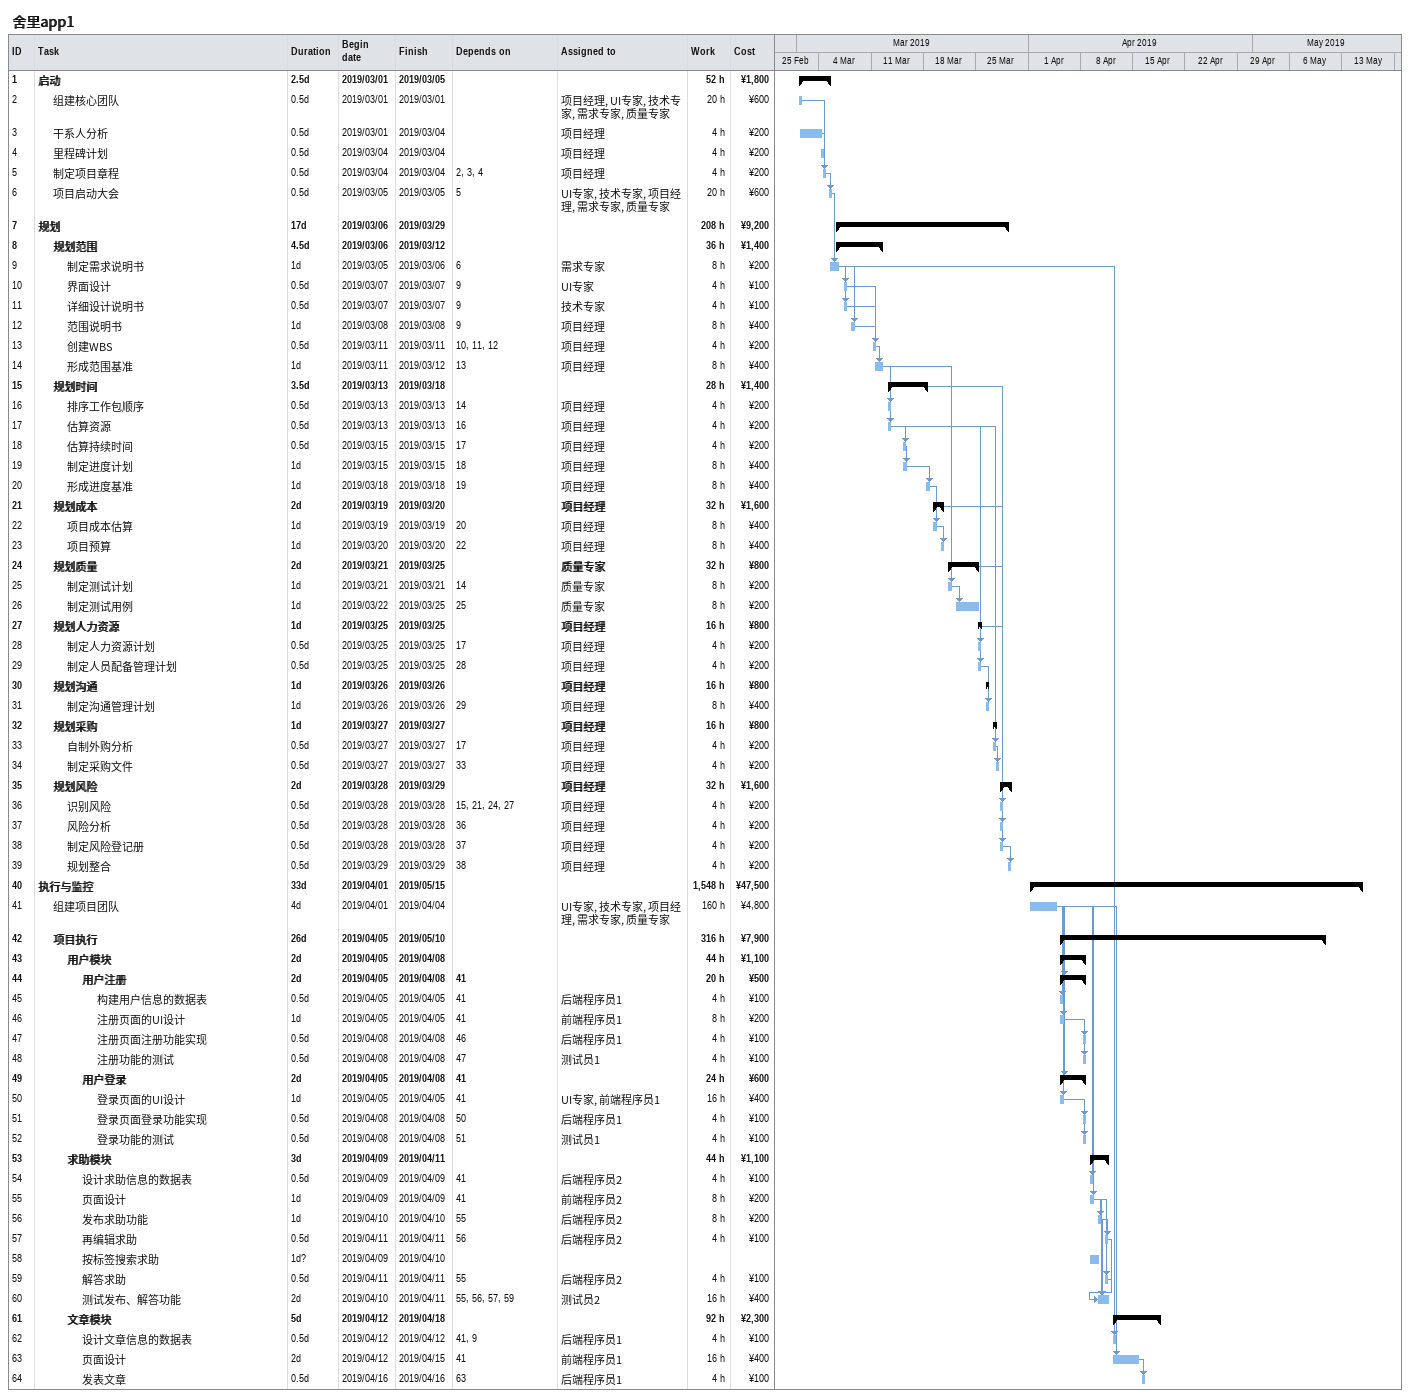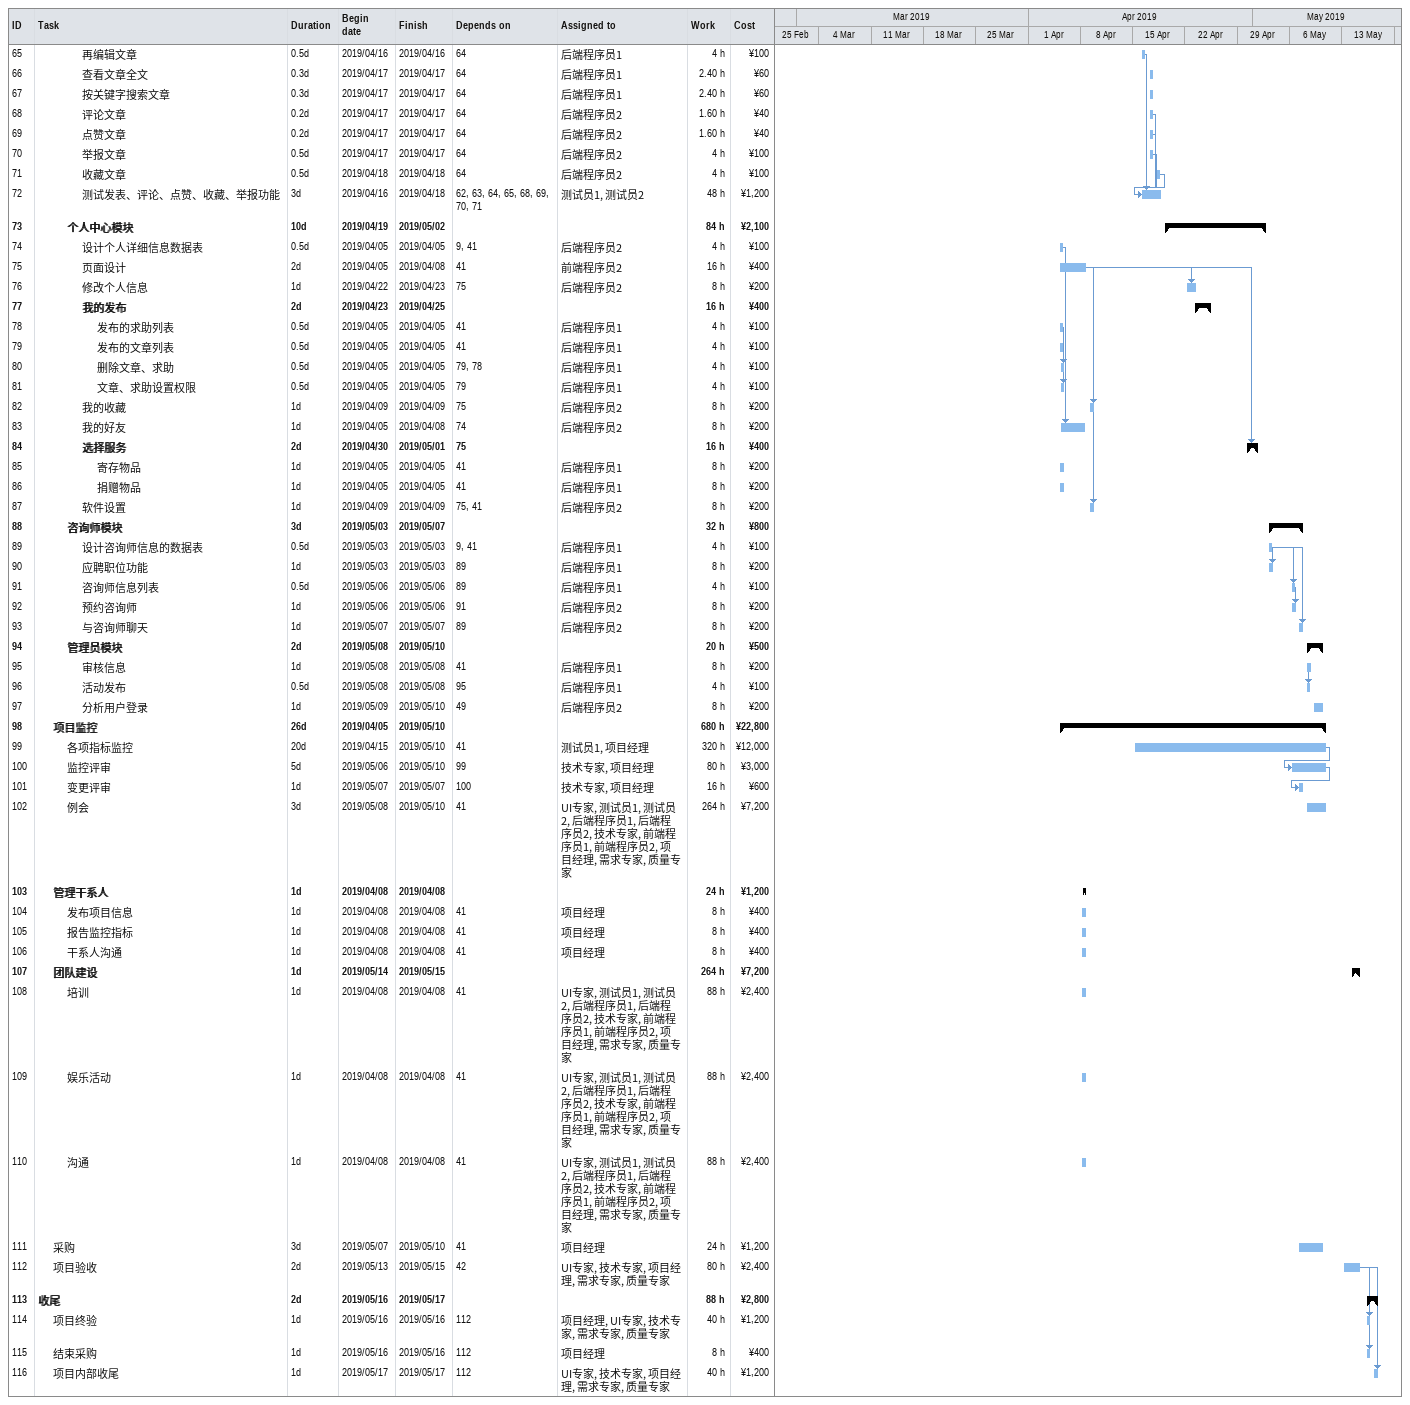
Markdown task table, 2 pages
舍里app1

| ID | Level | Task | Duration | Start | Finish | Predecessors | Resources | Work (h) | Cost (¥) |
|---|---|---|---|---|---|---|---|---|---|
| 1 | 1 | **启动** | 2.5d | 2019-03-01 | 2019-03-05 |  |  | 52 | 1800 |
| 2 | 2 | 组建核心团队 | 0.5d | 2019-03-01 | 2019-03-01 |  | 项目经理, UI专家, 技术专家, 需求专家, 质量专家 | 20 | 600 |
| 3 | 2 | 干系人分析 | 0.5d | 2019-03-01 | 2019-03-04 |  | 项目经理 | 4 | 200 |
| 4 | 2 | 里程碑计划 | 0.5d | 2019-03-04 | 2019-03-04 |  | 项目经理 | 4 | 200 |
| 5 | 2 | 制定项目章程 | 0.5d | 2019-03-04 | 2019-03-04 | 2, 3, 4 | 项目经理 | 4 | 200 |
| 6 | 2 | 项目启动大会 | 0.5d | 2019-03-05 | 2019-03-05 | 5 | UI专家, 技术专家, 项目经理, 需求专家, 质量专家 | 20 | 600 |
| 7 | 1 | **规划** | 17d | 2019-03-06 | 2019-03-29 |  |  | 208 | 9200 |
| 8 | 2 | **规划范围** | 4.5d | 2019-03-06 | 2019-03-12 |  |  | 36 | 1400 |
| 9 | 3 | 制定需求说明书 | 1d | 2019-03-05 | 2019-03-06 | 6 | 需求专家 | 8 | 200 |
| 10 | 3 | 界面设计 | 0.5d | 2019-03-07 | 2019-03-07 | 9 | UI专家 | 4 | 100 |
| 11 | 3 | 详细设计说明书 | 0.5d | 2019-03-07 | 2019-03-07 | 9 | 技术专家 | 4 | 100 |
| 12 | 3 | 范围说明书 | 1d | 2019-03-08 | 2019-03-08 | 9 | 项目经理 | 8 | 400 |
| 13 | 3 | 创建WBS | 0.5d | 2019-03-11 | 2019-03-11 | 10, 11, 12 | 项目经理 | 4 | 200 |
| 14 | 3 | 形成范围基准 | 1d | 2019-03-11 | 2019-03-12 | 13 | 项目经理 | 8 | 400 |
| 15 | 2 | **规划时间** | 3.5d | 2019-03-13 | 2019-03-18 |  |  | 28 | 1400 |
| 16 | 3 | 排序工作包顺序 | 0.5d | 2019-03-13 | 2019-03-13 | 14 | 项目经理 | 4 | 200 |
| 17 | 3 | 估算资源 | 0.5d | 2019-03-13 | 2019-03-13 | 16 | 项目经理 | 4 | 200 |
| 18 | 3 | 估算持续时间 | 0.5d | 2019-03-15 | 2019-03-15 | 17 | 项目经理 | 4 | 200 |
| 19 | 3 | 制定进度计划 | 1d | 2019-03-15 | 2019-03-15 | 18 | 项目经理 | 8 | 400 |
| 20 | 3 | 形成进度基准 | 1d | 2019-03-18 | 2019-03-18 | 19 | 项目经理 | 8 | 400 |
| 21 | 2 | **规划成本** | 2d | 2019-03-19 | 2019-03-20 |  | 项目经理 | 32 | 1600 |
| 22 | 3 | 项目成本估算 | 1d | 2019-03-19 | 2019-03-19 | 20 | 项目经理 | 8 | 400 |
| 23 | 3 | 项目预算 | 1d | 2019-03-20 | 2019-03-20 | 22 | 项目经理 | 8 | 400 |
| 24 | 2 | **规划质量** | 2d | 2019-03-21 | 2019-03-25 |  | 质量专家 | 32 | 800 |
| 25 | 3 | 制定测试计划 | 1d | 2019-03-21 | 2019-03-21 | 14 | 质量专家 | 8 | 200 |
| 26 | 3 | 制定测试用例 | 1d | 2019-03-22 | 2019-03-25 | 25 | 质量专家 | 8 | 200 |
| 27 | 2 | **规划人力资源** | 1d | 2019-03-25 | 2019-03-25 |  | 项目经理 | 16 | 800 |
| 28 | 3 | 制定人力资源计划 | 0.5d | 2019-03-25 | 2019-03-25 | 17 | 项目经理 | 4 | 200 |
| 29 | 3 | 制定人员配备管理计划 | 0.5d | 2019-03-25 | 2019-03-25 | 28 | 项目经理 | 4 | 200 |
| 30 | 2 | **规划沟通** | 1d | 2019-03-26 | 2019-03-26 |  | 项目经理 | 16 | 800 |
| 31 | 3 | 制定沟通管理计划 | 1d | 2019-03-26 | 2019-03-26 | 29 | 项目经理 | 8 | 400 |
| 32 | 2 | **规划采购** | 1d | 2019-03-27 | 2019-03-27 |  | 项目经理 | 16 | 800 |
| 33 | 3 | 自制外购分析 | 0.5d | 2019-03-27 | 2019-03-27 | 17 | 项目经理 | 4 | 200 |
| 34 | 3 | 制定采购文件 | 0.5d | 2019-03-27 | 2019-03-27 | 33 | 项目经理 | 4 | 200 |
| 35 | 2 | **规划风险** | 2d | 2019-03-28 | 2019-03-29 |  | 项目经理 | 32 | 1600 |
| 36 | 3 | 识别风险 | 0.5d | 2019-03-28 | 2019-03-28 | 15, 21, 24, 27 | 项目经理 | 4 | 200 |
| 37 | 3 | 风险分析 | 0.5d | 2019-03-28 | 2019-03-28 | 36 | 项目经理 | 4 | 200 |
| 38 | 3 | 制定风险登记册 | 0.5d | 2019-03-28 | 2019-03-28 | 37 | 项目经理 | 4 | 200 |
| 39 | 3 | 规划整合 | 0.5d | 2019-03-29 | 2019-03-29 | 38 | 项目经理 | 4 | 200 |
| 40 | 1 | **执行与监控** | 33d | 2019-04-01 | 2019-05-15 |  |  | 1548 | 47500 |
| 41 | 2 | 组建项目团队 | 4d | 2019-04-01 | 2019-04-04 |  | UI专家, 技术专家, 项目经理, 需求专家, 质量专家 | 160 | 4800 |
| 42 | 2 | **项目执行** | 26d | 2019-04-05 | 2019-05-10 |  |  | 316 | 7900 |
| 43 | 3 | **用户模块** | 2d | 2019-04-05 | 2019-04-08 |  |  | 44 | 1100 |
| 44 | 4 | **用户注册** | 2d | 2019-04-05 | 2019-04-08 | 41 |  | 20 | 500 |
| 45 | 5 | 构建用户信息的数据表 | 0.5d | 2019-04-05 | 2019-04-05 | 41 | 后端程序员1 | 4 | 100 |
| 46 | 5 | 注册页面的UI设计 | 1d | 2019-04-05 | 2019-04-05 | 41 | 前端程序员1 | 8 | 200 |
| 47 | 5 | 注册页面注册功能实现 | 0.5d | 2019-04-08 | 2019-04-08 | 46 | 后端程序员1 | 4 | 100 |
| 48 | 5 | 注册功能的测试 | 0.5d | 2019-04-08 | 2019-04-08 | 47 | 测试员1 | 4 | 100 |
| 49 | 4 | **用户登录** | 2d | 2019-04-05 | 2019-04-08 | 41 |  | 24 | 600 |
| 50 | 5 | 登录页面的UI设计 | 1d | 2019-04-05 | 2019-04-05 | 41 | UI专家, 前端程序员1 | 16 | 400 |
| 51 | 5 | 登录页面登录功能实现 | 0.5d | 2019-04-08 | 2019-04-08 | 50 | 后端程序员1 | 4 | 100 |
| 52 | 5 | 登录功能的测试 | 0.5d | 2019-04-08 | 2019-04-08 | 51 | 测试员1 | 4 | 100 |
| 53 | 3 | **求助模块** | 3d | 2019-04-09 | 2019-04-11 |  |  | 44 | 1100 |
| 54 | 4 | 设计求助信息的数据表 | 0.5d | 2019-04-09 | 2019-04-09 | 41 | 后端程序员2 | 4 | 100 |
| 55 | 4 | 页面设计 | 1d | 2019-04-09 | 2019-04-09 | 41 | 前端程序员2 | 8 | 200 |
| 56 | 4 | 发布求助功能 | 1d | 2019-04-10 | 2019-04-10 | 55 | 后端程序员2 | 8 | 200 |
| 57 | 4 | 再编辑求助 | 0.5d | 2019-04-11 | 2019-04-11 | 56 | 后端程序员2 | 4 | 100 |
| 58 | 4 | 按标签搜索求助 | 1d? | 2019-04-09 | 2019-04-10 |  |  |  |  |
| 59 | 4 | 解答求助 | 0.5d | 2019-04-11 | 2019-04-11 | 55 | 后端程序员2 | 4 | 100 |
| 60 | 4 | 测试发布、解答功能 | 2d | 2019-04-10 | 2019-04-11 | 55, 56, 57, 59 | 测试员2 | 16 | 400 |
| 61 | 3 | **文章模块** | 5d | 2019-04-12 | 2019-04-18 |  |  | 92 | 2300 |
| 62 | 4 | 设计文章信息的数据表 | 0.5d | 2019-04-12 | 2019-04-12 | 41, 9 | 后端程序员1 | 4 | 100 |
| 63 | 4 | 页面设计 | 2d | 2019-04-12 | 2019-04-15 | 41 | 前端程序员1 | 16 | 400 |
| 64 | 4 | 发表文章 | 0.5d | 2019-04-16 | 2019-04-16 | 63 | 后端程序员1 | 4 | 100 |
| 65 | 4 | 再编辑文章 | 0.5d | 2019-04-16 | 2019-04-16 | 64 | 后端程序员1 | 4 | 100 |
| 66 | 4 | 查看文章全文 | 0.3d | 2019-04-17 | 2019-04-17 | 64 | 后端程序员1 | 2.40 | 60 |
| 67 | 4 | 按关键字搜索文章 | 0.3d | 2019-04-17 | 2019-04-17 | 64 | 后端程序员1 | 2.40 | 60 |
| 68 | 4 | 评论文章 | 0.2d | 2019-04-17 | 2019-04-17 | 64 | 后端程序员2 | 1.60 | 40 |
| 69 | 4 | 点赞文章 | 0.2d | 2019-04-17 | 2019-04-17 | 64 | 后端程序员2 | 1.60 | 40 |
| 70 | 4 | 举报文章 | 0.5d | 2019-04-17 | 2019-04-17 | 64 | 后端程序员2 | 4 | 100 |
| 71 | 4 | 收藏文章 | 0.5d | 2019-04-18 | 2019-04-18 | 64 | 后端程序员2 | 4 | 100 |
| 72 | 4 | 测试发表、评论、点赞、收藏、举报功能 | 3d | 2019-04-16 | 2019-04-18 | 62, 63, 64, 65, 68, 69, 70, 71 | 测试员1, 测试员2 | 48 | 1200 |
| 73 | 3 | **个人中心模块** | 10d | 2019-04-19 | 2019-05-02 |  |  | 84 | 2100 |
| 74 | 4 | 设计个人详细信息数据表 | 0.5d | 2019-04-05 | 2019-04-05 | 9, 41 | 后端程序员2 | 4 | 100 |
| 75 | 4 | 页面设计 | 2d | 2019-04-05 | 2019-04-08 | 41 | 前端程序员2 | 16 | 400 |
| 76 | 4 | 修改个人信息 | 1d | 2019-04-22 | 2019-04-23 | 75 | 后端程序员2 | 8 | 200 |
| 77 | 4 | **我的发布** | 2d | 2019-04-23 | 2019-04-25 |  |  | 16 | 400 |
| 78 | 5 | 发布的求助列表 | 0.5d | 2019-04-05 | 2019-04-05 | 41 | 后端程序员1 | 4 | 100 |
| 79 | 5 | 发布的文章列表 | 0.5d | 2019-04-05 | 2019-04-05 | 41 | 后端程序员1 | 4 | 100 |
| 80 | 5 | 删除文章、求助 | 0.5d | 2019-04-05 | 2019-04-05 | 79, 78 | 后端程序员1 | 4 | 100 |
| 81 | 5 | 文章、求助设置权限 | 0.5d | 2019-04-05 | 2019-04-05 | 79 | 后端程序员1 | 4 | 100 |
| 82 | 4 | 我的收藏 | 1d | 2019-04-09 | 2019-04-09 | 75 | 后端程序员2 | 8 | 200 |
| 83 | 4 | 我的好友 | 1d | 2019-04-05 | 2019-04-08 | 74 | 后端程序员2 | 8 | 200 |
| 84 | 4 | **选择服务** | 2d | 2019-04-30 | 2019-05-01 | 75 |  | 16 | 400 |
| 85 | 5 | 寄存物品 | 1d | 2019-04-05 | 2019-04-05 | 41 | 后端程序员1 | 8 | 200 |
| 86 | 5 | 捐赠物品 | 1d | 2019-04-05 | 2019-04-05 | 41 | 后端程序员1 | 8 | 200 |
| 87 | 4 | 软件设置 | 1d | 2019-04-09 | 2019-04-09 | 75, 41 | 后端程序员2 | 8 | 200 |
| 88 | 3 | **咨询师模块** | 3d | 2019-05-03 | 2019-05-07 |  |  | 32 | 800 |
| 89 | 4 | 设计咨询师信息的数据表 | 0.5d | 2019-05-03 | 2019-05-03 | 9, 41 | 后端程序员1 | 4 | 100 |
| 90 | 4 | 应聘职位功能 | 1d | 2019-05-03 | 2019-05-03 | 89 | 后端程序员1 | 8 | 200 |
| 91 | 4 | 咨询师信息列表 | 0.5d | 2019-05-06 | 2019-05-06 | 89 | 后端程序员1 | 4 | 100 |
| 92 | 4 | 预约咨询师 | 1d | 2019-05-06 | 2019-05-06 | 91 | 后端程序员2 | 8 | 200 |
| 93 | 4 | 与咨询师聊天 | 1d | 2019-05-07 | 2019-05-07 | 89 | 后端程序员2 | 8 | 200 |
| 94 | 3 | **管理员模块** | 2d | 2019-05-08 | 2019-05-10 |  |  | 20 | 500 |
| 95 | 4 | 审核信息 | 1d | 2019-05-08 | 2019-05-08 | 41 | 后端程序员1 | 8 | 200 |
| 96 | 4 | 活动发布 | 0.5d | 2019-05-08 | 2019-05-08 | 95 | 后端程序员1 | 4 | 100 |
| 97 | 4 | 分析用户登录 | 1d | 2019-05-09 | 2019-05-10 | 49 | 后端程序员2 | 8 | 200 |
| 98 | 2 | **项目监控** | 26d | 2019-04-05 | 2019-05-10 |  |  | 680 | 22800 |
| 99 | 3 | 各项指标监控 | 20d | 2019-04-15 | 2019-05-10 | 41 | 测试员1, 项目经理 | 320 | 12000 |
| 100 | 3 | 监控评审 | 5d | 2019-05-06 | 2019-05-10 | 99 | 技术专家, 项目经理 | 80 | 3000 |
| 101 | 3 | 变更评审 | 1d | 2019-05-07 | 2019-05-07 | 100 | 技术专家, 项目经理 | 16 | 600 |
| 102 | 3 | 例会 | 3d | 2019-05-08 | 2019-05-10 | 41 | UI专家, 测试员1, 测试员2, 后端程序员1, 后端程序员2, 技术专家, 前端程序员1, 前端程序员2, 项目经理, 需求专家, 质量专家 | 264 | 7200 |
| 103 | 2 | **管理干系人** | 1d | 2019-04-08 | 2019-04-08 |  |  | 24 | 1200 |
| 104 | 3 | 发布项目信息 | 1d | 2019-04-08 | 2019-04-08 | 41 | 项目经理 | 8 | 400 |
| 105 | 3 | 报告监控指标 | 1d | 2019-04-08 | 2019-04-08 | 41 | 项目经理 | 8 | 400 |
| 106 | 3 | 干系人沟通 | 1d | 2019-04-08 | 2019-04-08 | 41 | 项目经理 | 8 | 400 |
| 107 | 2 | **团队建设** | 1d | 2019-05-14 | 2019-05-15 |  |  | 264 | 7200 |
| 108 | 3 | 培训 | 1d | 2019-04-08 | 2019-04-08 | 41 | UI专家, 测试员1, 测试员2, 后端程序员1, 后端程序员2, 技术专家, 前端程序员1, 前端程序员2, 项目经理, 需求专家, 质量专家 | 88 | 2400 |
| 109 | 3 | 娱乐活动 | 1d | 2019-04-08 | 2019-04-08 | 41 | UI专家, 测试员1, 测试员2, 后端程序员1, 后端程序员2, 技术专家, 前端程序员1, 前端程序员2, 项目经理, 需求专家, 质量专家 | 88 | 2400 |
| 110 | 3 | 沟通 | 1d | 2019-04-08 | 2019-04-08 | 41 | UI专家, 测试员1, 测试员2, 后端程序员1, 后端程序员2, 技术专家, 前端程序员1, 前端程序员2, 项目经理, 需求专家, 质量专家 | 88 | 2400 |
| 111 | 2 | 采购 | 3d | 2019-05-07 | 2019-05-10 | 41 | 项目经理 | 24 | 1200 |
| 112 | 2 | 项目验收 | 2d | 2019-05-13 | 2019-05-15 | 42 | UI专家, 技术专家, 项目经理, 需求专家, 质量专家 | 80 | 2400 |
| 113 | 1 | **收尾** | 2d | 2019-05-16 | 2019-05-17 |  |  | 88 | 2800 |
| 114 | 2 | 项目终验 | 1d | 2019-05-16 | 2019-05-16 | 112 | 项目经理, UI专家, 技术专家, 需求专家, 质量专家 | 40 | 1200 |
| 115 | 2 | 结束采购 | 1d | 2019-05-16 | 2019-05-16 | 112 | 项目经理 | 8 | 400 |
| 116 | 2 | 项目内部收尾 | 1d | 2019-05-17 | 2019-05-17 | 112 | UI专家, 技术专家, 项目经理, 需求专家, 质量专家 | 40 | 1200 |
